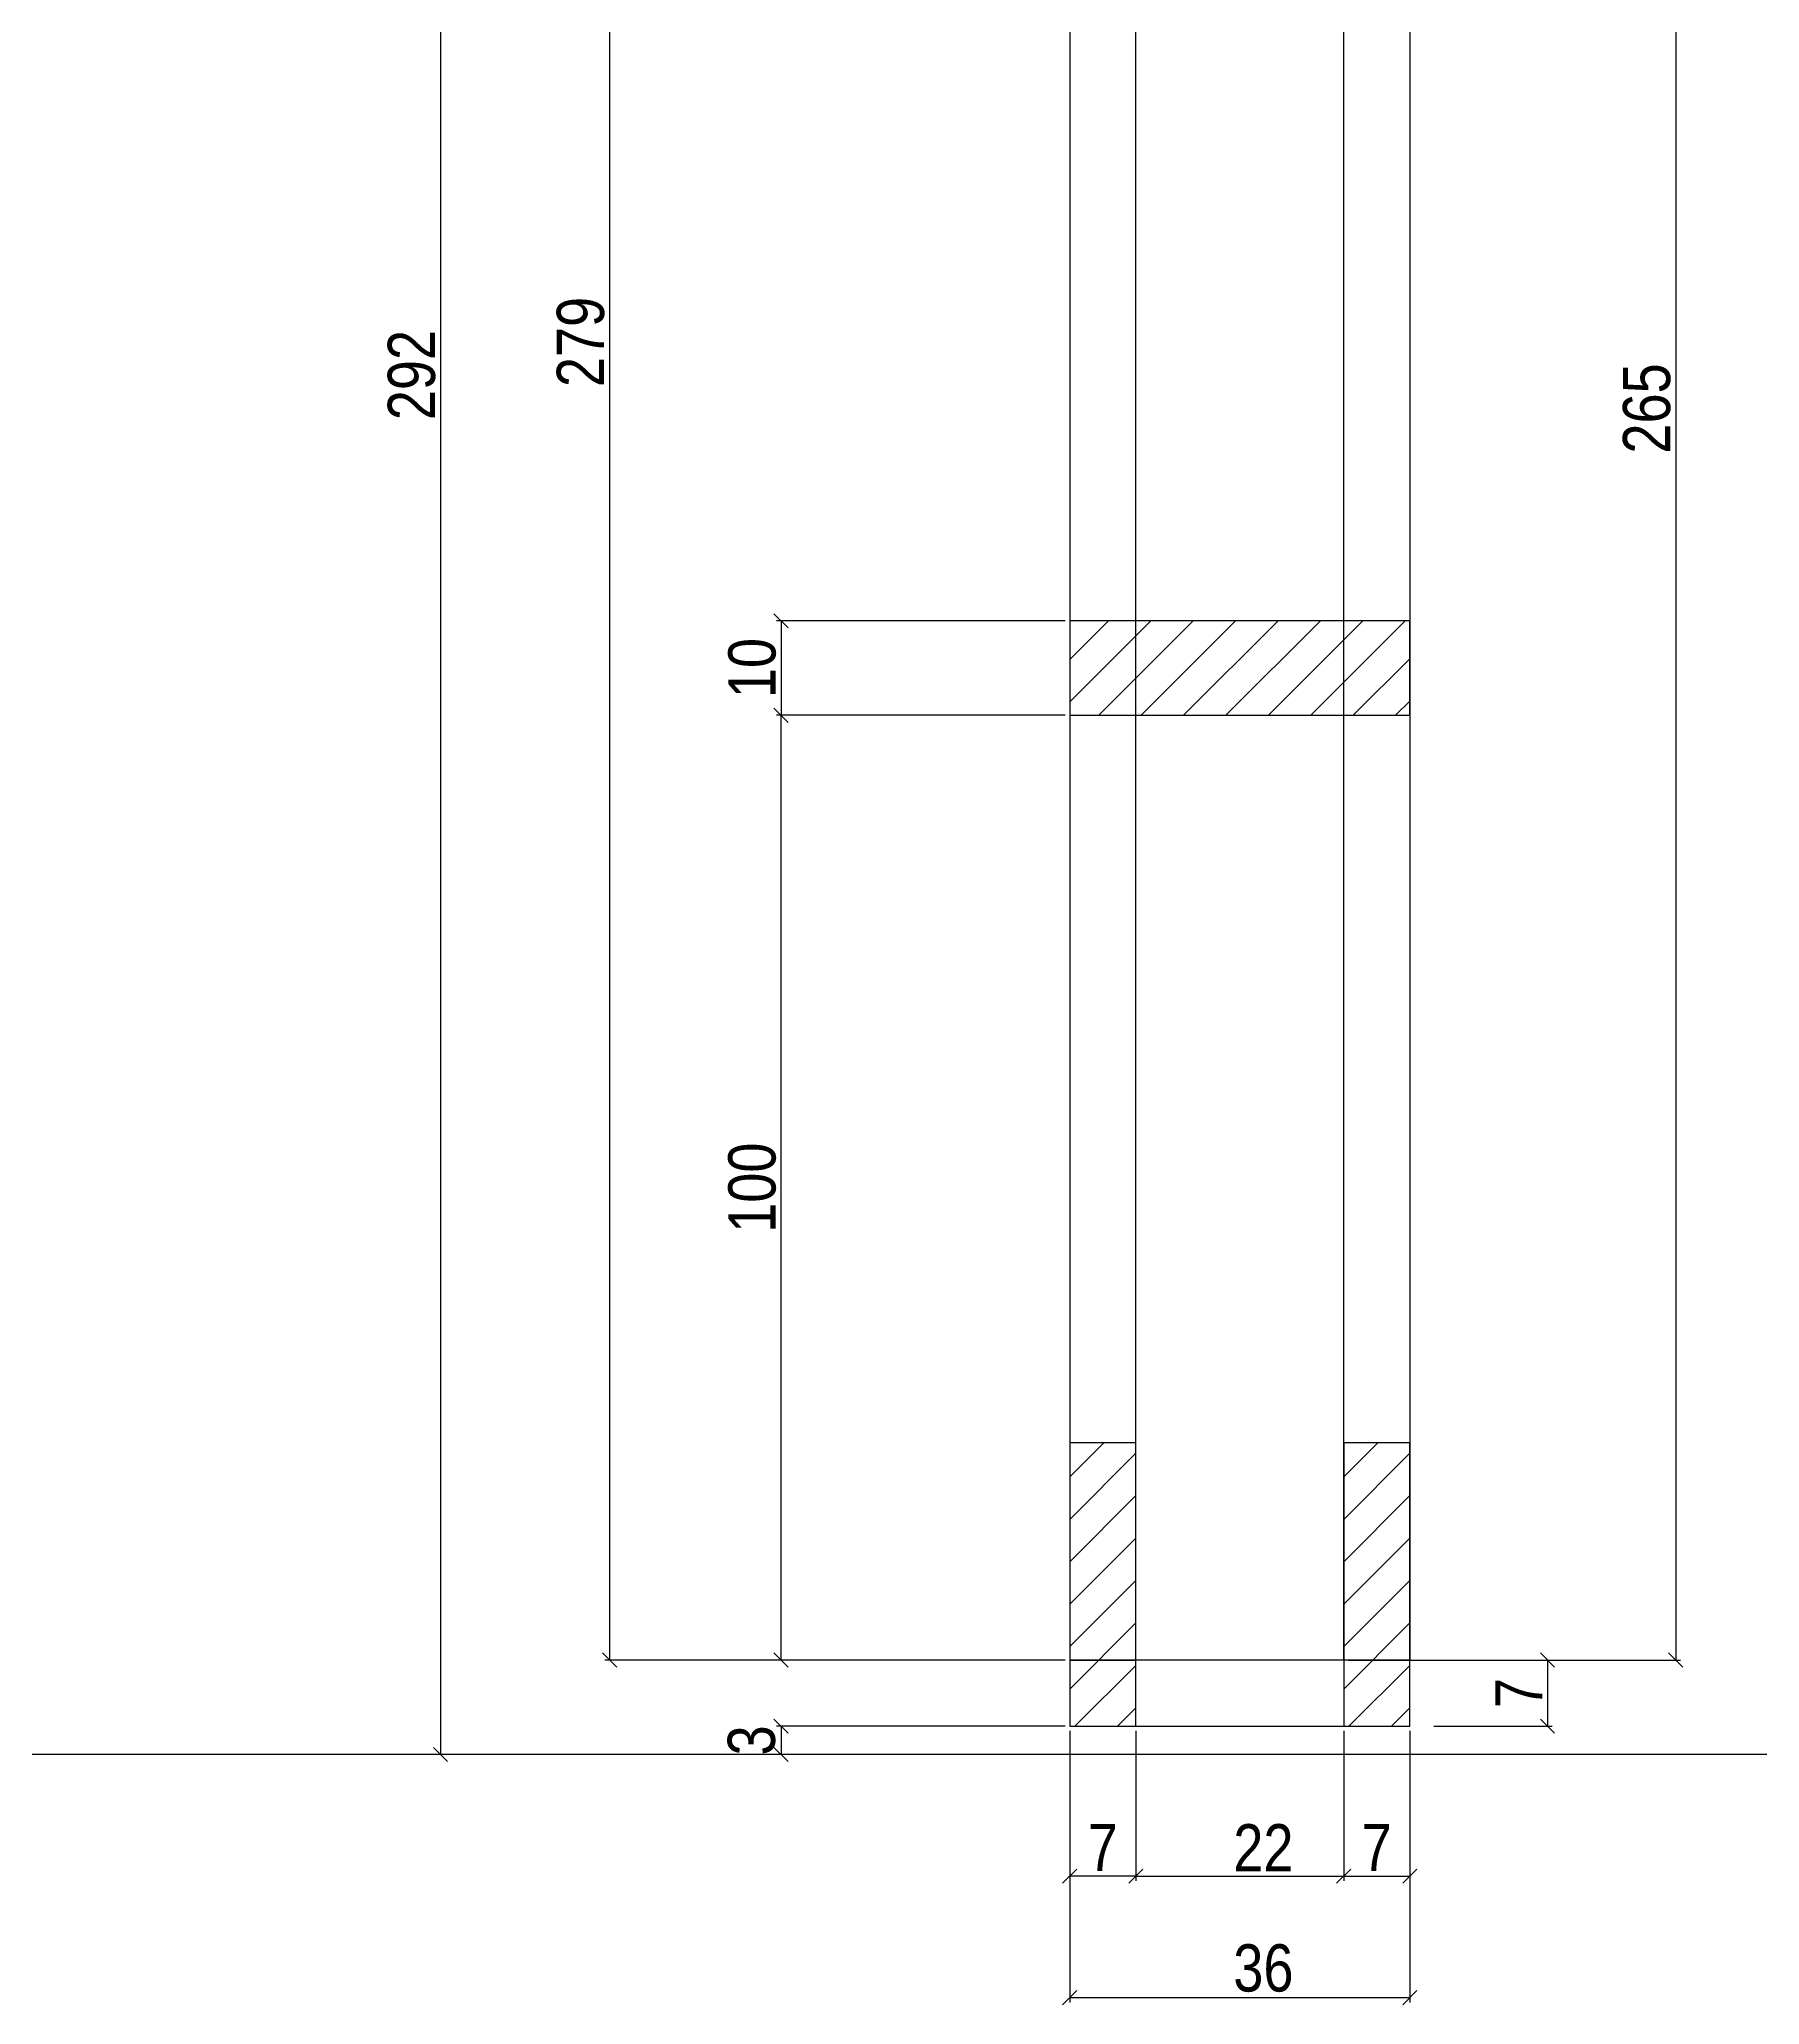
# Model space of a CAD drawing. Extents: x 15230 to 21256, y 3128 to 7338.
# Drawn here: x 18229.1 to 18593.4, y 3598.2 to 4014.3 of the extents above; entities that cross this region are included whole.
import ezdxf

# ---------------------------------------------------------------- set-up
doc = ezdxf.new("R2010")
doc.units = 0
doc.layers.add('COTA', color=241, linetype='Continuous')
doc.layers.add('TIRAS REESCORAMENTO', color=252, linetype='Continuous')
doc.styles.add('COTA TECNICA 2X', font='techl___.ttf', dxfattribs={"height": 10})
doc.dimstyles.new('SECAO', dxfattribs={"dimscale": 0.333333, "dimtxt": 5, "dimasz": 9, "dimexe": 3, "dimexo": 3, "dimgap": 3, "dimtad": 1, "dimdec": 1, "dimlfac": 0.5, "dimzin": 12, "dimdsep": 46, "dimtxsty": 'COTA TECNICA 2X', "dimblk1": 'OBLIQUE', "dimblk2": 'OBLIQUE', "dimsah": 1, "dimcen": 0.9, "dimclrd": 4, "dimclre": 4, "dimclrt": 240, "dimadec": 1, "dimazin": 3, "dimtfac": 1, "dimtdec": 1, "dimtmove": 0, "dimatfit": 3, "dimfxl": 1, "dimtolj": 1, "dimtzin": 12, "dimarcsym": 0})

# ---------------------------------------------------------------- blocks, each defined once
blk = doc.blocks.new('_Oblique')
at = {"color": 0, "linetype": 'ByBlock', "lineweight": -2}
blk.add_line((-0.5, -0.5), (0.5, 0.5), dxfattribs=at)
blk = doc.blocks.new('*D296')
at = {"layer": 'COTA', "color": 4, "lineweight": -2, "transparency": 16777216}
for p, q in [((18446.31, 4229.21), (18348.89, 4229.21)), ((18349.89, 4229.21), (18349.89, 3671.12)), ((18446.31, 3671.12), (18348.89, 3671.12))]:
    blk.add_line(p, q, dxfattribs=at)
at = {"layer": 'DEFPOINTS', "color": 0, "transparency": 16777216}
for p in [(18447.31, 4229.21), (18349.89, 3671.12), (18447.31, 3671.12)]:
    blk.add_point(p, dxfattribs=at)
at = {"layer": 'COTA', "color": 4, "lineweight": -2, "transparency": 16777216, "xscale": 3, "yscale": 3, "zscale": 3}
for p, rotation in [((18349.89, 4229.21), 90), ((18349.89, 3671.12), 270)]:
    blk.add_blockref('_Oblique', p, dxfattribs=dict(at, rotation=rotation))
at = {"layer": 'COTA', "color": 240, "transparency": 16777216, "insert": (18343.78, 3950.17), "char_height": 10, "attachment_point": 5, "rotation": 90, "style": 'COTA TECNICA 2X'}
blk.add_mtext('\\A1;279', dxfattribs=at)
blk = doc.blocks.new('*D297')
at = {"layer": 'COTA', "color": 4, "lineweight": -2, "transparency": 16777216}
for p, q in [((18447.31, 3656.12), (18447.31, 3598.66)), ((18519.31, 3656.12), (18519.31, 3598.66)), ((18447.31, 3599.66), (18519.31, 3599.66))]:
    blk.add_line(p, q, dxfattribs=at)
at = {"layer": 'DEFPOINTS', "color": 0, "transparency": 16777216}
for p in [(18447.31, 3657.12), (18519.31, 3657.12), (18519.31, 3599.66)]:
    blk.add_point(p, dxfattribs=at)
at = {"layer": 'COTA', "color": 4, "lineweight": -2, "transparency": 16777216, "xscale": 3, "yscale": 3, "zscale": 3, "rotation": 180}
blk.add_blockref('_Oblique', (18447.31, 3599.66), dxfattribs=at)
at = {"layer": 'COTA', "color": 4, "lineweight": -2, "transparency": 16777216, "xscale": 3, "yscale": 3, "zscale": 3}
blk.add_blockref('_Oblique', (18519.31, 3599.66), dxfattribs=at)
at = {"layer": 'COTA', "color": 240, "transparency": 16777216, "insert": (18488.31, 3605.88), "char_height": 10, "attachment_point": 5, "style": 'COTA TECNICA 2X'}
blk.add_mtext('\\A1;36', dxfattribs=at)
blk = doc.blocks.new('*D298')
at = {"layer": 'COTA', "color": 4, "lineweight": -2, "transparency": 16777216}
for p, q in [((18461.31, 3656.12), (18461.31, 3624.38)), ((18505.31, 3656.12), (18505.31, 3624.38)), ((18461.31, 3625.38), (18505.31, 3625.38))]:
    blk.add_line(p, q, dxfattribs=at)
at = {"layer": 'DEFPOINTS', "color": 0, "transparency": 16777216}
for p in [(18461.31, 3657.12), (18505.31, 3657.12), (18505.31, 3625.38)]:
    blk.add_point(p, dxfattribs=at)
at = {"layer": 'COTA', "color": 4, "lineweight": -2, "transparency": 16777216, "xscale": 3, "yscale": 3, "zscale": 3, "rotation": 180}
blk.add_blockref('_Oblique', (18461.31, 3625.38), dxfattribs=at)
at = {"layer": 'COTA', "color": 4, "lineweight": -2, "transparency": 16777216, "xscale": 3, "yscale": 3, "zscale": 3}
blk.add_blockref('_Oblique', (18505.31, 3625.38), dxfattribs=at)
at = {"layer": 'COTA', "color": 240, "transparency": 16777216, "insert": (18488.31, 3631.38), "char_height": 10, "attachment_point": 5, "style": 'COTA TECNICA 2X'}
blk.add_mtext('\\A1;22', dxfattribs=at)
blk = doc.blocks.new('*D299')
at = {"layer": 'COTA', "color": 4, "lineweight": -2, "transparency": 16777216}
blk.add_line((18505.31, 3625.38), (18519.31, 3625.38), dxfattribs=at)
at = {"layer": 'DEFPOINTS', "color": 0, "transparency": 16777216}
for p in [(18505.31, 3625.38), (18519.31, 3625.38), (18519.31, 3625.38)]:
    blk.add_point(p, dxfattribs=at)
at = {"layer": 'COTA', "color": 4, "lineweight": -2, "transparency": 16777216, "xscale": 3, "yscale": 3, "zscale": 3, "rotation": 180}
blk.add_blockref('_Oblique', (18505.31, 3625.38), dxfattribs=at)
at = {"layer": 'COTA', "color": 4, "lineweight": -2, "transparency": 16777216, "xscale": 3, "yscale": 3, "zscale": 3}
blk.add_blockref('_Oblique', (18519.31, 3625.38), dxfattribs=at)
at = {"layer": 'COTA', "color": 240, "transparency": 16777216, "insert": (18512.31, 3631.45), "char_height": 10, "attachment_point": 5, "style": 'COTA TECNICA 2X'}
blk.add_mtext('\\A1;7', dxfattribs=at)
blk = doc.blocks.new('*D300')
at = {"layer": 'COTA', "color": 4, "lineweight": -2, "transparency": 16777216}
blk.add_line((18461.31, 3625.38), (18447.31, 3625.38), dxfattribs=at)
at = {"layer": 'DEFPOINTS', "color": 0, "transparency": 16777216}
for p in [(18447.31, 3625.38), (18447.31, 3625.38), (18461.31, 3625.38)]:
    blk.add_point(p, dxfattribs=at)
at = {"layer": 'COTA', "color": 4, "lineweight": -2, "transparency": 16777216, "xscale": 3, "yscale": 3, "zscale": 3, "rotation": 180}
blk.add_blockref('_Oblique', (18447.31, 3625.38), dxfattribs=at)
at = {"layer": 'COTA', "color": 4, "lineweight": -2, "transparency": 16777216, "xscale": 3, "yscale": 3, "zscale": 3}
blk.add_blockref('_Oblique', (18461.31, 3625.38), dxfattribs=at)
at = {"layer": 'COTA', "color": 240, "transparency": 16777216, "insert": (18454.31, 3631.45), "char_height": 10, "attachment_point": 5, "style": 'COTA TECNICA 2X'}
blk.add_mtext('\\A1;7', dxfattribs=at)
blk = doc.blocks.new('*D301')
at = {"layer": 'COTA', "color": 4, "lineweight": -2, "transparency": 16777216}
for p, q in [((18446.31, 3891.14), (18385.19, 3891.14)), ((18386.19, 3891.14), (18386.19, 3871.14)), ((18446.31, 3871.14), (18385.19, 3871.14))]:
    blk.add_line(p, q, dxfattribs=at)
at = {"layer": 'DEFPOINTS', "color": 0, "transparency": 16777216}
for p in [(18447.31, 3891.14), (18386.19, 3871.14), (18447.31, 3871.14)]:
    blk.add_point(p, dxfattribs=at)
at = {"layer": 'COTA', "color": 4, "lineweight": -2, "transparency": 16777216, "xscale": 3, "yscale": 3, "zscale": 3}
for p, rotation in [((18386.19, 3891.14), 90), ((18386.19, 3871.14), 270)]:
    blk.add_blockref('_Oblique', p, dxfattribs=dict(at, rotation=rotation))
at = {"layer": 'COTA', "color": 240, "transparency": 16777216, "insert": (18380.09, 3881.14), "char_height": 10, "attachment_point": 5, "rotation": 90, "style": 'COTA TECNICA 2X'}
blk.add_mtext('\\A1;10', dxfattribs=at)
blk = doc.blocks.new('*D304')
at = {"layer": 'COTA', "color": 4, "lineweight": -2, "transparency": 16777216}
for p, q in [((18460.31, 4235.21), (18313.09, 4235.21)), ((18314.09, 4235.21), (18314.09, 3651.12)), ((18446.31, 3651.12), (18313.09, 3651.12))]:
    blk.add_line(p, q, dxfattribs=at)
at = {"layer": 'DEFPOINTS', "color": 0, "transparency": 16777216}
for p in [(18461.31, 4235.21), (18314.09, 3651.12), (18447.31, 3651.12)]:
    blk.add_point(p, dxfattribs=at)
at = {"layer": 'COTA', "color": 4, "lineweight": -2, "transparency": 16777216, "xscale": 3, "yscale": 3, "zscale": 3}
for p, rotation in [((18314.09, 4235.21), 90), ((18314.09, 3651.12), 270)]:
    blk.add_blockref('_Oblique', p, dxfattribs=dict(at, rotation=rotation))
at = {"layer": 'COTA', "color": 240, "transparency": 16777216, "insert": (18308, 3943.17), "char_height": 10, "attachment_point": 5, "rotation": 90, "style": 'COTA TECNICA 2X'}
blk.add_mtext('\\A1;292', dxfattribs=at)
blk = doc.blocks.new('*D305')
at = {"layer": 'COTA', "color": 4, "lineweight": -2, "transparency": 16777216}
for p, q in [((18446.31, 3657.12), (18385.19, 3657.12)), ((18386.19, 3657.12), (18386.19, 3651.12)), ((18446.31, 3651.12), (18385.19, 3651.12))]:
    blk.add_line(p, q, dxfattribs=at)
at = {"layer": 'DEFPOINTS', "color": 0, "transparency": 16777216}
for p in [(18447.31, 3657.12), (18386.19, 3651.12), (18447.31, 3651.12)]:
    blk.add_point(p, dxfattribs=at)
at = {"layer": 'COTA', "color": 4, "lineweight": -2, "transparency": 16777216, "xscale": 3, "yscale": 3, "zscale": 3}
for p, rotation in [((18386.19, 3657.12), 90), ((18386.19, 3651.12), 270)]:
    blk.add_blockref('_Oblique', p, dxfattribs=dict(at, rotation=rotation))
at = {"layer": 'COTA', "color": 240, "transparency": 16777216, "insert": (18379.97, 3654.12), "char_height": 10, "attachment_point": 5, "rotation": 90, "style": 'COTA TECNICA 2X'}
blk.add_mtext('\\A1;3', dxfattribs=at)
blk = doc.blocks.new('*D288')
at = {"layer": 'COTA', "color": 4, "lineweight": -2, "transparency": 16777216}
for p, q in [((18446.31, 3871.14), (18385.19, 3871.14)), ((18386.19, 3671.12), (18386.19, 3871.14)), ((18445.31, 3671.12), (18385.19, 3671.12))]:
    blk.add_line(p, q, dxfattribs=at)
at = {"layer": 'DEFPOINTS', "color": 0, "transparency": 16777216}
for p in [(18386.19, 3871.14), (18447.31, 3871.14), (18446.31, 3671.12)]:
    blk.add_point(p, dxfattribs=at)
at = {"layer": 'COTA', "color": 4, "lineweight": -2, "transparency": 16777216, "xscale": 3, "yscale": 3, "zscale": 3}
for p, rotation in [((18386.19, 3871.14), 90), ((18386.19, 3671.12), 270)]:
    blk.add_blockref('_Oblique', p, dxfattribs=dict(at, rotation=rotation))
at = {"layer": 'COTA', "color": 240, "transparency": 16777216, "insert": (18380.09, 3771.13), "char_height": 10, "attachment_point": 5, "rotation": 90, "style": 'COTA TECNICA 2X'}
blk.add_mtext('\\A1;100', dxfattribs=at)
blk = doc.blocks.new('*D290')
at = {"layer": 'COTA', "color": 4, "lineweight": -2, "transparency": 16777216}
for p, q in [((18521.31, 4201.09), (18576.6, 4201.09)), ((18575.6, 4201.09), (18575.6, 3671.12)), ((18521.31, 3671.12), (18576.6, 3671.12))]:
    blk.add_line(p, q, dxfattribs=at)
at = {"layer": 'DEFPOINTS', "color": 0, "transparency": 16777216}
for p in [(18520.31, 4201.09), (18520.31, 3671.12), (18575.6, 3671.12)]:
    blk.add_point(p, dxfattribs=at)
at = {"layer": 'COTA', "color": 4, "lineweight": -2, "transparency": 16777216, "xscale": 3, "yscale": 3, "zscale": 3}
for p, rotation in [((18575.6, 4201.09), 90), ((18575.6, 3671.12), 270)]:
    blk.add_blockref('_Oblique', p, dxfattribs=dict(at, rotation=rotation))
at = {"layer": 'COTA', "color": 240, "transparency": 16777216, "insert": (18569.5, 3936.1), "char_height": 10, "attachment_point": 5, "rotation": 90, "style": 'COTA TECNICA 2X'}
blk.add_mtext('\\A1;265', dxfattribs=at)
blk = doc.blocks.new('*D291')
at = {"layer": 'COTA', "color": 4, "lineweight": -2, "transparency": 16777216}
for p, q in [((18506.31, 3671.12), (18549.46, 3671.12)), ((18548.46, 3671.12), (18548.46, 3657.12)), ((18524.37, 3657.12), (18549.46, 3657.12))]:
    blk.add_line(p, q, dxfattribs=at)
at = {"layer": 'DEFPOINTS', "color": 0, "transparency": 16777216}
for p in [(18505.31, 3671.12), (18523.37, 3657.12), (18548.46, 3657.12)]:
    blk.add_point(p, dxfattribs=at)
at = {"layer": 'COTA', "color": 4, "lineweight": -2, "transparency": 16777216, "xscale": 3, "yscale": 3, "zscale": 3}
for p, rotation in [((18548.46, 3671.12), 90), ((18548.46, 3657.12), 270)]:
    blk.add_blockref('_Oblique', p, dxfattribs=dict(at, rotation=rotation))
at = {"layer": 'COTA', "color": 240, "transparency": 16777216, "insert": (18542.38, 3664.12), "char_height": 10, "attachment_point": 5, "rotation": 90, "style": 'COTA TECNICA 2X'}
blk.add_mtext('\\A1;7', dxfattribs=at)

msp = doc.modelspace()

# ---------------------------------------------------------------- hatches: boundary and pattern name
at = {"layer": 'COTA'}
h = msp.add_hatch(dxfattribs=at)
h.set_pattern_fill('ANSI31', color=256, scale=2, style=0)
h.set_pattern_definition([(45, (-5134.542, -194230.161), (-4.49012806, 4.49012806), [])])
h.paths.add_polyline_path([(18519.31, 3871.14), (18519.31, 3891.14), (18447.31, 3891.14), (18447.31, 3871.14)])
h = msp.add_hatch(dxfattribs=at)
h.set_pattern_fill('ANSI31', color=256, scale=2, style=0)
h.set_pattern_definition([(45, (-1396.909, -2152.071), (-4.490128, 4.490128), [])])
h.paths.add_polyline_path([(18447.31, 3657.12), (18461.31, 3657.12), (18461.31, 3717.12), (18447.31, 3717.12)])
h = msp.add_hatch(dxfattribs=at)
h.set_pattern_fill('ANSI31', color=256, scale=2, style=0)
h.set_pattern_definition([(45, (-1338.909, -2152.071), (-4.490128, 4.490128), [])])
h.paths.add_polyline_path([(18505.31, 3657.12), (18519.31, 3657.12), (18519.31, 3717.12), (18505.31, 3717.12)])

# ---------------------------------------------------------------- linework, layer by layer
at = {"linetype": 'Continuous'}
for points in [[(18447.31, 3671.12), (18461.31, 3671.12), (18461.31, 4229.21), (18447.31, 4229.21)], [(18447.31, 3657.12), (18461.31, 3657.12), (18461.31, 3717.12), (18447.31, 3717.12)], [(18505.31, 3657.12), (18519.31, 3657.12), (18519.31, 3717.12), (18505.31, 3717.12)]]:
    msp.add_lwpolyline(points, close=True, dxfattribs=at)
for points in [[(18505.31, 4100.16), (18505.31, 4201.09), (18519.31, 4201.09), (18519.31, 3671.12), (18505.31, 3671.12), (18505.31, 4100.16)], [(18447.31, 3871.14), (18519.31, 3871.14), (18519.31, 3891.14), (18447.31, 3891.14), (18447.31, 3871.14)], [(18469.31, 3657.12), (18519.31, 3657.12), (18519.31, 3671.12), (18447.31, 3671.12), (18447.31, 3657.12), (18469.31, 3657.12)]]:
    msp.add_lwpolyline(points, dxfattribs=at)
at = {"layer": 'TIRAS REESCORAMENTO', "linetype": 'ByBlock'}
msp.add_line((18608.08, 3651.12), (18163.79, 3651.12), dxfattribs=at)

# ---------------------------------------------------------------- dimensions: what is measured, and where the dimension line sits
at = {"layer": 'COTA', "color": 3}
for base, p1, p2, picture, middle in [((18314.09, 3651.12), (18461.31, 4235.21), (18447.31, 3651.12), '*D304', (18308, 3943.17)), ((18349.89, 3671.12), (18447.31, 4229.21), (18447.31, 3671.12), '*D296', (18343.78, 3950.17)), ((18575.6, 3671.12), (18520.31, 4201.09), (18520.31, 3671.12), '*D290', (18569.5, 3936.1)), ((18386.19, 3871.14), (18447.31, 3891.14), (18447.31, 3871.14), '*D301', (18380.09, 3881.14)), ((18386.19, 3871.14), (18446.31, 3671.12), (18447.31, 3871.14), '*D288', (18380.09, 3771.13)), ((18548.46, 3657.12), (18505.31, 3671.12), (18523.37, 3657.12), '*D291', (18542.38, 3664.12))]:
    dim = msp.add_linear_dim(base=base, p1=p1, p2=p2, angle=90, dimstyle='SECAO', dxfattribs=at)
    dim.commit()
    dim.dimension.update_dxf_attribs({"geometry": picture, "text_midpoint": middle})
dim = msp.add_linear_dim(base=(18386.19, 3651.12), p1=(18447.31, 3657.12), p2=(18447.31, 3651.12), angle=90, dimstyle='SECAO', dxfattribs=at)
dim.commit()
dim.dimension.update_dxf_attribs({"geometry": '*D305', "text_midpoint": (18386.19, 3654.12), "dimtype": 160})
for base, p1, p2, picture, middle in [((18519.31, 3599.66), (18447.31, 3657.12), (18519.31, 3657.12), '*D297', (18488.31, 3599.66)), ((18505.31, 3625.38), (18461.31, 3657.12), (18505.31, 3657.12), '*D298', (18488.31, 3625.38)), ((18519.31, 3625.38), (18505.31, 3625.38), (18519.31, 3625.38), '*D299', (18512.31, 3625.38))]:
    dim = msp.add_linear_dim(base=base, p1=p1, p2=p2, dimstyle='SECAO', dxfattribs=at)
    dim.commit()
    dim.dimension.update_dxf_attribs({"geometry": picture, "text_midpoint": middle, "dimtype": 160})
dim = msp.add_linear_dim(base=(18447.31, 3625.38), p1=(18461.31, 3625.38), p2=(18447.31, 3625.38), dimstyle='SECAO', dxfattribs=at)
dim.commit()
dim.dimension.update_dxf_attribs({"geometry": '*D300', "text_midpoint": (18454.31, 3631.45)})

doc.saveas('drawing.dxf')
